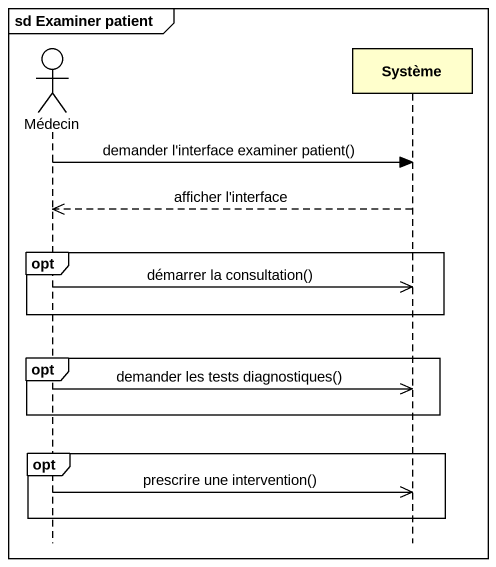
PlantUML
@startuml
mainframe sd Examiner patient
hide footbox
actor Médecin
participant Système

Médecin -> Système : demander l'interface examiner patient()
Système -->> Médecin : afficher l'interface
opt
  Médecin ->> Système : démarrer la consultation()
end
opt
  Médecin ->> Système : demander les tests diagnostiques()
end
opt
  Médecin ->> Système : prescrire une intervention()
end
@enduml
